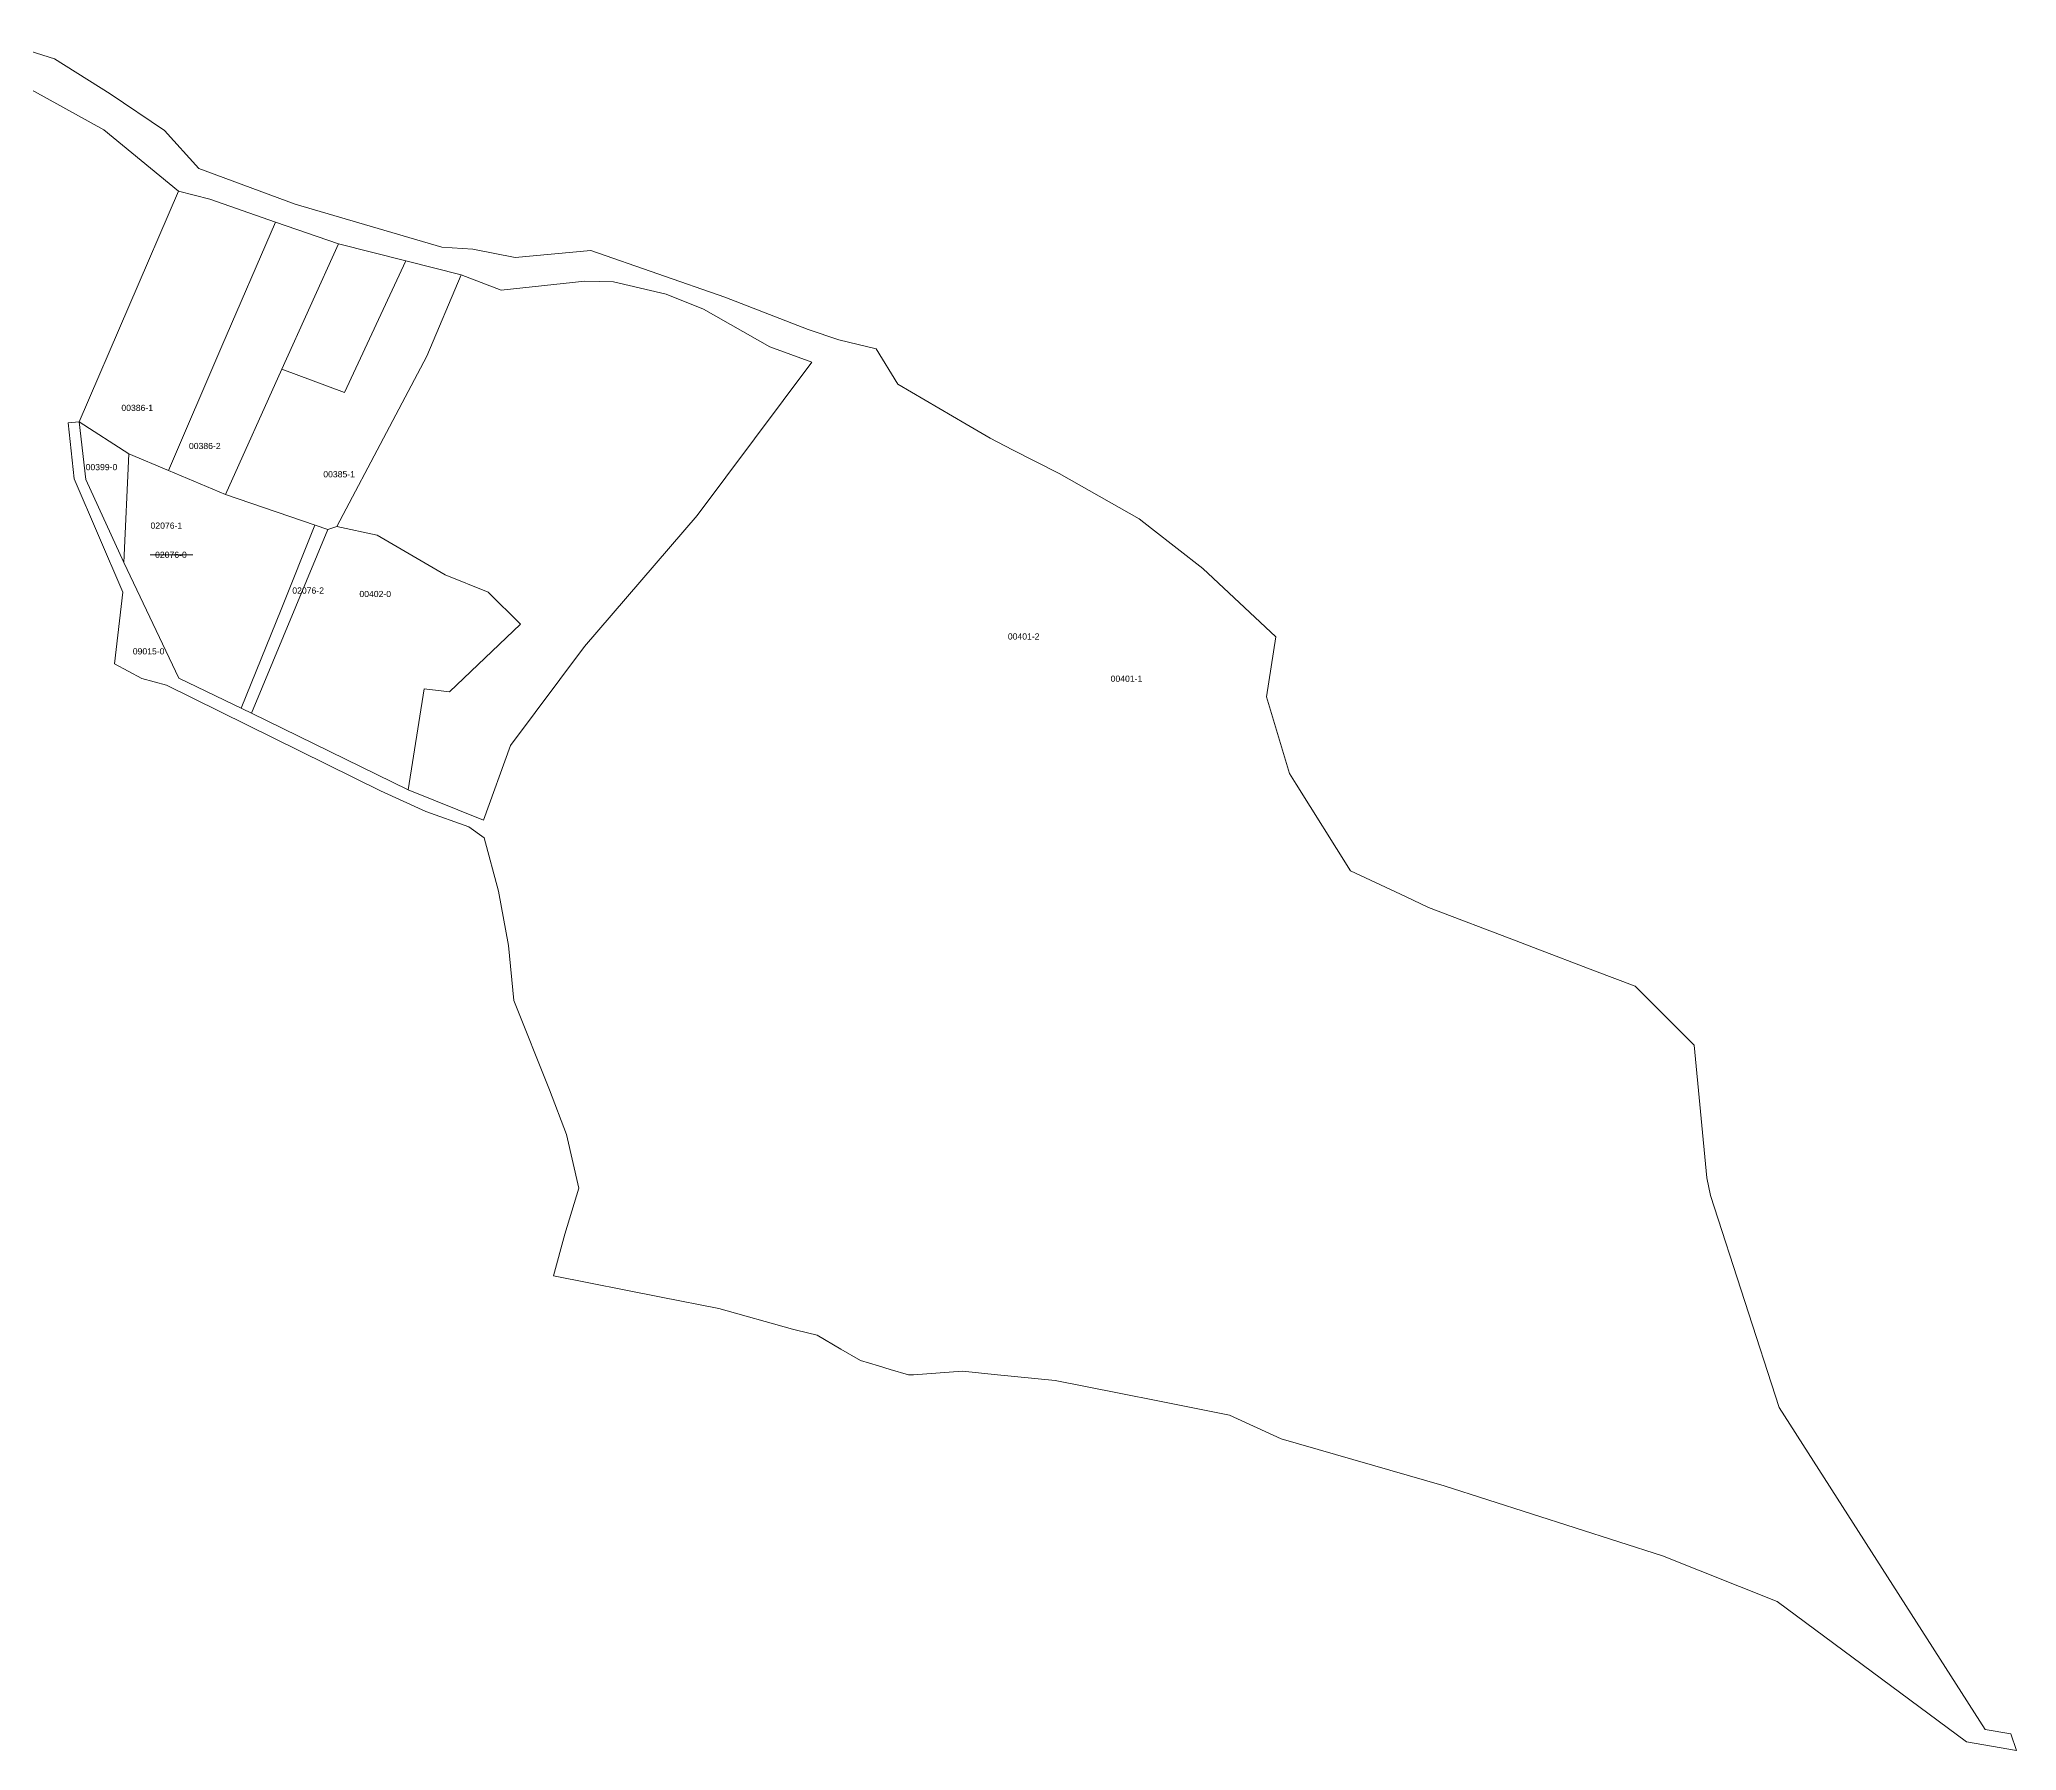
# Model space of a CAD drawing. Header units: metres. Extents: x 7518041 to 7519321, y 4692947 to 4693870.
# Drawn here: x 7518681 to 7519321, y 4692947 to 4693500 of the extents above; entities that cross this region are included whole.
import ezdxf

# ---------------------------------------------------------------- set-up
doc = ezdxf.new("R2010")
doc.units = ezdxf.units.M
for name, color, linetype, lineweight in [('mungese nr', 7, 'Continuous', 0), ('Ndarjet', 1, 'Continuous', 0), ('Nr Parceles Baze', 7, 'Continuous', 0), ('Nr-Kojshi', 251, 'Continuous', 0), ('Nr-Ri', 1, 'Continuous', 0), ('Parc-Kojshi', 251, 'Continuous', 0), ('Parcela Baze', 7, 'Continuous', 0)]:
    doc.layers.add(name, color=color, linetype=linetype, lineweight=lineweight)
doc.styles.get("Standard").update_dxf_attribs({"font": 'arial.ttf'})

msp = doc.modelspace()

# ---------------------------------------------------------------- linework, layer by layer
at = {"layer": 'Ndarjet', "elevation": 601.88, "flags": 128}
msp.add_lwpolyline([(7518746.44, 4693284.01), (7518759.38, 4693315.98), (7518770.27, 4693343.23)], dxfattribs=at)
at = {"layer": 'Ndarjet', "flags": 128}
msp.add_lwpolyline([(7518716.93, 4693333.6), (7518730.73, 4693333.6)], dxfattribs=at)
at = {"layer": 'Parc-Kojshi', "flags": 128}
for points in [[(7518666, 4693500.33), (7518685.96, 4693494.12), (7518704.02, 4693482.75), (7518721.55, 4693470.91), (7518732.7, 4693458.63), (7518763.91, 4693447.04), (7518811.33, 4693433.11), (7518821.44, 4693432.49), (7518835.06, 4693429.81), (7518859.59, 4693432.1), (7518902.93, 4693417.01), (7518929.87, 4693406.51), (7518939.87, 4693403.15), (7518951.92, 4693400.3), (7518958.96, 4693388.8), (7518981.01, 4693375.93), (7518988.77, 4693371.4), (7518996.08, 4693367.65), (7519011.19, 4693359.9), (7519037.07, 4693345.27), (7519041.03, 4693342.15), (7519057.58, 4693329.16), (7519081.23, 4693307.12), (7519078.21, 4693287.68), (7519085.71, 4693262.9), (7519087.87, 4693259.45), (7519105.46, 4693231.44), (7519123.27, 4693223.07), (7519130.67, 4693219.59), (7519159.04, 4693208.77), (7519164.67, 4693206.62), (7519184.42, 4693199.09), (7519197.57, 4693194.08), (7519216.67, 4693174.96), (7519220.74, 4693132.04), (7519221.88, 4693126.32), (7519244.15, 4693057.8), (7519310.79, 4692953.62), (7519319.11, 4692952.24), (7519320.94, 4692946.83), (7519304.81, 4692949.64), (7519243.53, 4692995.04), (7519206.44, 4693009.82), (7519135.77, 4693032.4), (7519083, 4693047.67), (7519066.3, 4693055.28), (7519043.62, 4693059.81), (7519030.59, 4693062.41), (7519009.87, 4693066.55), (7518991.16, 4693068.4), (7518979.83, 4693069.52), (7518964.04, 4693068.31), (7518962.33, 4693068.34), (7518956.47, 4693070.11), (7518952.71, 4693071.24), (7518946.87, 4693073), (7518940.5, 4693076.7), (7518932.82, 4693081.16), (7518926.16, 4693082.75), (7518924.85, 4693083.07), (7518901.02, 4693089.77), (7518882.35, 4693093.46), (7518847.53, 4693100.34), (7518851.14, 4693113.84), (7518855.72, 4693128.78), (7518851.7, 4693146.08), (7518846.2, 4693160.55), (7518834.69, 4693189.43), (7518832.98, 4693207.29), (7518829.67, 4693224.83), (7518825.04, 4693242.04), (7518820.08, 4693245.68), (7518806.22, 4693250.62), (7518791.5, 4693257.24), (7518722.22, 4693291.49), (7518714.26, 4693293.63), (7518705.44, 4693298.33), (7518708.07, 4693321.57), (7518692.33, 4693358.25), (7518690.39, 4693376.37)], [(7518690.39, 4693376.37), (7518693.96, 4693376.61), (7518696.12, 4693358.01), (7518708.48, 4693331.19), (7518726.27, 4693293.78), (7518749.75, 4693282.4), (7518800.5, 4693257.55), (7518824.88, 4693247.8), (7518833.63, 4693271.94), (7518857.56, 4693303.92), (7518894.02, 4693346.32), (7518931.08, 4693395.92), (7518917.47, 4693400.89), (7518896.03, 4693413.1), (7518883.99, 4693418.01), (7518866.96, 4693421.96), (7518857.68, 4693422.21), (7518830.59, 4693419.21), (7518817.64, 4693424.16), (7518799.71, 4693428.72), (7518777.89, 4693434.25), (7518757.5, 4693441.3), (7518736.24, 4693448.66), (7518726.13, 4693451.3), (7518701.93, 4693471.12), (7518674.44, 4693486.32)], [(7518757.5, 4693441.3), (7518740.21, 4693401.1), (7518722.91, 4693360.9), (7518710.1, 4693366.26), (7518693.96, 4693376.61), (7518726.13, 4693451.3), (7518736.24, 4693448.66), (7518757.5, 4693441.3)], [(7518722.91, 4693360.9), (7518740.21, 4693401.1), (7518757.5, 4693441.3), (7518777.89, 4693434.25), (7518759.62, 4693393.72), (7518741.34, 4693353.19), (7518722.91, 4693360.9)], [(7518759.62, 4693393.72), (7518779.91, 4693386.12), (7518799.71, 4693428.72), (7518817.64, 4693424.16), (7518806.55, 4693397.92), (7518793.46, 4693373.25), (7518777.35, 4693342.78), (7518774.49, 4693341.78), (7518741.34, 4693353.19), (7518759.62, 4693393.72)], [(7518826.34, 4693321.6), (7518836.83, 4693311.15), (7518813.89, 4693289.32), (7518805.64, 4693290.32), (7518800.5, 4693257.55), (7518749.75, 4693282.4), (7518774.49, 4693341.78), (7518777.35, 4693342.78), (7518790.38, 4693340.04), (7518812.43, 4693327.12), (7518826.34, 4693321.6)]]:
    msp.add_lwpolyline(points, dxfattribs=at)
at = {"layer": 'Parcela Baze', "flags": 128}
msp.add_lwpolyline([(7518774.49, 4693341.78), (7518749.75, 4693282.4), (7518726.27, 4693293.78), (7518708.48, 4693331.19), (7518710.1, 4693366.26), (7518722.91, 4693360.9), (7518741.34, 4693353.19), (7518774.49, 4693341.78)], dxfattribs=at)

# ---------------------------------------------------------------- texts
at = {"layer": 'mungese nr'}
msp.add_text('02076-0', height=2, dxfattribs=at).set_placement((7518718.56, 4693332.64))
at = {"layer": 'Nr Parceles Baze'}
for s, p in [('00402-0', (7518784.68, 4693319.96)), ('00401-2', (7518994.53, 4693306.22)), ('09015-0', (7518711.34, 4693301.41)), ('00401-1', (7519027.8, 4693292.56))]:
    msp.add_text(s, height=2, dxfattribs=at).set_placement(p)
at = {"layer": 'Nr-Kojshi'}
for s, p in [('00386-1', (7518707.65, 4693380.17)), ('00386-2', (7518729.52, 4693367.84)), ('00399-0', (7518696.08, 4693361.01)), ('00385-1', (7518772.99, 4693358.7))]:
    msp.add_text(s, height=2, dxfattribs=at).set_placement(p)
at = {"layer": 'Nr-Ri'}
for s, p in [('02076-1', (7518717.09, 4693342.08)), ('02076-2', (7518762.96, 4693321.08))]:
    msp.add_text(s, height=2, dxfattribs=at).set_placement(p)

doc.saveas('drawing.dxf')
